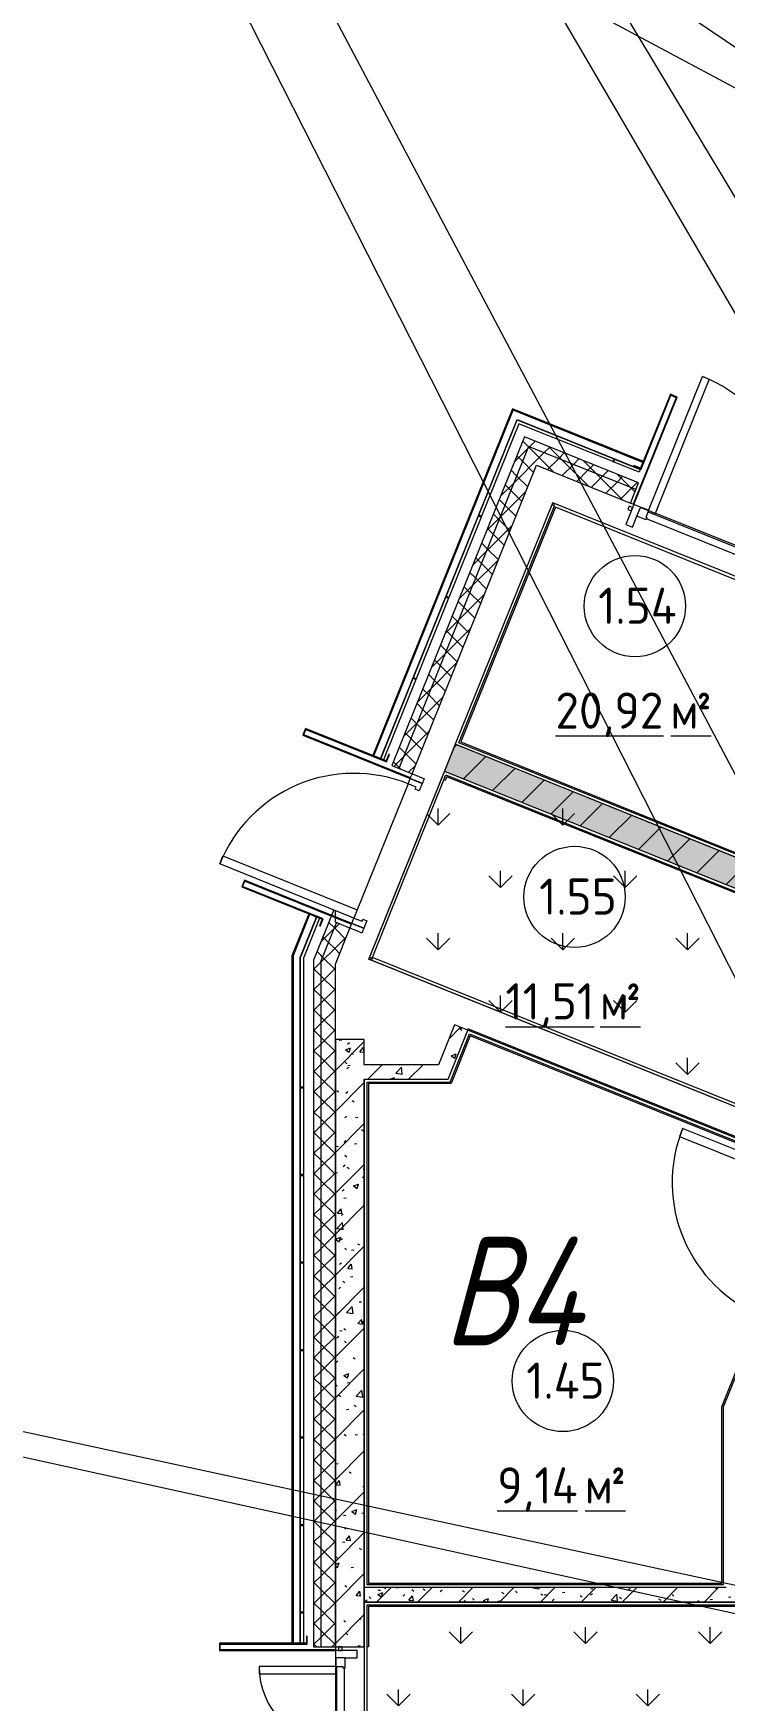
# Model space of a CAD drawing. Header units: millimetres. Extents: x -584918 to 2941280, y 3000189 to 4229862.
# Drawn here: x 165646 to 170422, y 3670909 to 3682435 of the extents above; entities that cross this region are included whole.
import ezdxf

# ---------------------------------------------------------------- set-up
doc = ezdxf.new("R2010")
doc.units = ezdxf.units.MM
doc.linetypes.add('ASVP_Невидимые', pattern=[5, 3, -2])
for name, color, linetype, lineweight in [('Витраж', 7, 'Continuous', 0), ('Двери', 7, 'Continuous', 0), ('Марки помещений', 7, 'Continuous', 0), ('Обобщенные модели', 7, 'Continuous', 0), ('Панели витража', 7, 'Continuous', 0), ('Перекрытие', 7, 'Continuous', 0), ('Стены', 7, 'Continuous', 0), ('Стены внутренние', 7, 'Continuous', 0), ('Стены наружные', 7, 'Continuous', 0), ('Стены несущие', 7, 'Continuous', 0), ('Стены отделка', 7, 'Continuous', 0), ('Стены перегородки', 7, 'Continuous', 0), ('Стены штриховка', 7, 'Continuous', 0), ('экспертиза ДУ', 1, 'Continuous', 0), ('экспертиза ДУ категории', 1, 'Continuous', 0), ('экспертиза ДУ пояснения', 6, 'Continuous', 0), ('экспертиза условные обозначения', 1, 'Continuous', 0)]:
    doc.layers.add(name, color=color, linetype=linetype, lineweight=lineweight)
doc.styles.add('GOST Common_2', font='', dxfattribs={"height": 500})
doc.styles.add('GOST Common_3', font='', dxfattribs={"width": 0.9, "height": 500})
doc.styles.add('mytext', font='isocpeur.ttf', dxfattribs={"width": 0.8, "oblique": 14.999978})
doc.styles.get('GOST Common_2').set_extended_font_data('GOST Common')
doc.styles.get('GOST Common_3').set_extended_font_data('GOST Common')
pattern_1 = [(45, (192051.36, 3643581.32), (-141.4214, 141.4214), [])]
pattern_2 = [(50, (192051.36, 3643581.32), (364.368, -31.8783), [38.1, -419.1]), (355, (192051.36, 3643581.3), (-70.486, 382.1133), [30.48, -335.28]), (100.451, (192081.73, 3643578.66), (293.885, 350.2334), [32.38, -356.18]), (46.184, (192051.36, 3643682.9), (542.1585, -84.086), [57.15, -628.65]), (96.636, (192096.54, 3643675.9), (474.805, 494.8554), [48.57, -534.27]), (351.184, (192051.36, 3643682.9), (474.81, 494.85), [45.72, -502.92]), (21, (192102.16, 3643657.52), (303.2285, -204.5305), [38.1, -419.1]), (326, (192102.16, 3643657.5), (123.604, 368.376), [30.48, -335.28]), (71.451, (192127.43, 3643640.47), (426.834, 163.8427), [32.38, -356.18]), (37.5, (192051.36, 3643581.32), (6.17665, 169.11015), [16.764, -314.452, 16.764, -323.596, -336.55]), (37.5, (192051.36, 3643581.32), (6.17665, 169.11015), [-671.576, 16.764, -319.786]), (7.5, (192051.36, 3643581.32), (133.6389, 200.3615), [16.764, -177.292, 16.764, -306.832, -128.27]), (7.5, (192051.36, 3643581.32), (133.6389, 200.3615), [-517.652, 16.764, -111.506]), (327.5, (191938.08, 3643581.32), (271.1818, -11.45836), [16.764, -110.236, 16.764, -379.476, -525.78]), (327.5, (191938.08, 3643581.32), (271.1818, -11.45836), [-523.24, 16.764, -509.016]), (317.5, (191887.28, 3643581.32), (296.2585, 50.8528), [16.764, -148.336, 16.764, -246.38, -373.38]), (317.5, (191887.28, 3643581.32), (296.2585, 50.8528), [-428.244, 16.764, -356.616])]
pattern_3 = [(45, (192051.36, 3643581.3), (-235.7317, 235.7317), []), (45, (192208.5, 3643581.3), (-235.7317, 235.7317), [])]
pattern_4 = [(45, (192051.36, 3643581.32), (-70.71068, 70.71068), []), (135, (192051.36, 3643581.32), (-70.71068, -70.71068), [])]

# ---------------------------------------------------------------- blocks, each defined once
blk = doc.blocks.new('ASVP_ДверьПротивопожарнаяСтальная_1 полотно - EI30 1000х2000h_полотно_ Г Л _925 в свету_-7527149-АР Этаж 01')
at = {"layer": 'Двери', "lineweight": 18}
for p, q in [((500, 1050), (440, 1050)), ((440, 1050), (440, 50)), ((500, 50), (500, 1050)), ((-500, 50), (-540, 50)), ((-540, 50), (-540, -40)), ((-500, -10), (-500, 50)), ((440, 50), (500, 50)), ((540, 50), (500, 50)), ((500, 50), (500, -10)), ((540, -40), (540, 50)), ((-540, -40), (-485, -40)), ((-485, -10), (-500, -10)), ((-485, -40), (-485, -10)), ((500, -10), (485, -10)), ((485, -10), (485, -40)), ((485, -40), (540, -40))]:
    blk.add_line(p, q, dxfattribs=at)
at = {"layer": 'Двери', "linetype": 'ASVP_Невидимые', "lineweight": 18}
for p, q in [((-540, 50), (-575, 50)), ((-575, 50), (-575, -40)), ((-540, -40), (-540, 50)), ((575, 50), (540, 50)), ((540, 50), (540, -40)), ((575, -40), (575, 50)), ((-575, -40), (-540, -40)), ((540, -40), (575, -40))]:
    blk.add_line(p, q, dxfattribs=at)
at = {"layer": 'Двери'}
blk.add_arc((500, 50), 1000, 90, 180, dxfattribs=at)
blk = doc.blocks.new('ASVP_ОТКОС МЕТАЛЛИЧЕСКИЙ_Двери1 - Откос дверей 2-7923689-АР Этаж 01')
at = {"layer": 'Обобщенные модели'}
for p, q in [((-880, 300), (-880, -500)), ((-875, 300), (-880, 300)), ((-875, -500), (-875, 300)), ((880, 300), (875, 300)), ((875, 300), (875, -500)), ((880, -500), (880, 300)), ((-920, 55), (-975, 55)), ((-975, 55), (-975, 50)), ((-975, 50), (-925, 50)), ((-925, 50), (-925, -500)), ((-920, -495), (-920, 55)), ((975, 55), (920, 55)), ((920, 55), (920, -495)), ((925, -500), (925, 50)), ((925, 50), (975, 50)), ((975, 50), (975, 55)), ((-925, -500), (-875, -500)), ((-875, -495), (-920, -495)), ((-880, -500), (-875, -500)), ((-875, -500), (-875, -495)), ((920, -495), (875, -495)), ((875, -495), (875, -500)), ((875, -500), (880, -500)), ((875, -500), (925, -500))]:
    blk.add_line(p, q, dxfattribs=at)
blk = doc.blocks.new('ASVP_ДверьСтальная_1 с фрамугой - Наружная 1000х2000h_полотно_ Г П _с фрамугой_-7863549-АР Этаж 01')
at = {"layer": 'Двери', "lineweight": 18}
for p, q in [((-500, 1100), (-440, 1100)), ((-500, 100), (-500, 1100)), ((-440, 1100), (-440, 100)), ((-540, 100), (-500, 100)), ((-540, 10), (-540, 100)), ((-484, 10), (-540, 10)), ((-440, 100), (-500, 100)), ((-500, 100), (-500, 40)), ((-500, 40), (-484, 40)), ((-484, 40), (-484, 10)), ((484, 40), (500, 40)), ((484, 10), (484, 40)), ((540, 10), (484, 10)), ((500, 100), (540, 100)), ((500, 40), (500, 100)), ((540, 100), (540, 10))]:
    blk.add_line(p, q, dxfattribs=at)
at = {"layer": 'Двери', "linetype": 'ASVP_Невидимые', "lineweight": 18}
for p, q in [((-575, 100), (-540, 100)), ((-575, 10), (-575, 100)), ((-540, 10), (-575, 10)), ((-540, 100), (-540, 10)), ((540, 100), (575, 100)), ((540, 10), (540, 100)), ((575, 10), (540, 10)), ((575, 100), (575, 10))]:
    blk.add_line(p, q, dxfattribs=at)
at = {"layer": 'Двери'}
blk.add_arc((-500, 100), 1000, 0, 90, dxfattribs=at)
blk = doc.blocks.new('ASVP_ДверьАлюминиеваяВитражная_2 полотна - Остекленная Наружная  Коричневая-7858139-АР Этаж 01')
at = {"layer": 'Двери', "lineweight": 18}
for p, q in [((-825, 32.5), (-825, -32.5)), ((-755, 32.5), (-825, 32.5)), ((-765, -32.5), (-765, 17.5)), ((-765, 17.5), (-755, 17.5)), ((-755, 17.5), (-755, 32.5)), ((755, 32.5), (825, 32.5)), ((755, 17.5), (755, 32.5)), ((765, 17.5), (755, 17.5)), ((765, -32.5), (765, 17.5)), ((825, 32.5), (825, -32.5)), ((-825, -32.5), (-765, -32.5)), ((-715, -32.5), (-765, -32.5)), ((-765, -32.5), (-765, -562.5)), ((-715, -562.5), (-715, -32.5)), ((715, -1032.5), (715, -32.5)), ((715, -32.5), (765, -32.5)), ((765, -32.5), (765, -1032.5)), ((825, -32.5), (765, -32.5)), ((-765, -562.5), (-715, -562.5)), ((765, -1032.5), (715, -1032.5))]:
    blk.add_line(p, q, dxfattribs=at)
at = {"layer": 'Двери'}
for centre, radius, start, end in [((-765, -32.5), 530, 270, 0), ((765, -32.5), 1000, 180, 270)]:
    blk.add_arc(centre, radius, start, end, dxfattribs=at)
blk = doc.blocks.new('Системная панель - Глухая панель_25 мм-7857588-АР Этаж 01')
at = {"layer": 'Панели витража', "lineweight": 18}
for p, q in [((13, 13), (-12, 13)), ((-12, 13), (-12, -12)), ((13, -12), (13, 13)), ((-12, -12), (13, -12))]:
    blk.add_line(p, q, dxfattribs=at)
blk = doc.blocks.new('Прямоугольный импост - Порожек 10х50-7857574-АР Этаж 01')
at = {"layer": 'Витраж'}
for p, q in [((-22158, 35547), (-20739, 34975)), ((-20767, 34933), (-22168, 35497))]:
    blk.add_line(p, q, dxfattribs=at)
blk = doc.blocks.new('Прямоугольный импост - 50х150_RAL 3009-V233-АР Этаж 01')
at = {"layer": 'Витраж'}
h = blk.add_hatch(dxfattribs=at)
h.set_pattern_fill('FP_49', color=256, style=0, pattern_type=2)
h.set_pattern_definition([(158.051, (-33923.8, -24663.5), (-284.821, -706.768), []), (158.051, (-33888.1, -24574.9), (-284.821, -706.768), []), (158.051, (-33852.6, -24486.8), (-284.821, -706.768), []), (158.051, (-33746.05, -24222.44), (-284.821, -706.768), [])])
h.paths.add_polyline_path([(-25, -115), (-24, 35), (25, 35), (25, -115)])
at = {"layer": 'Витраж', "lineweight": 18}
for p, q in [((-25, 35), (25, 35)), ((-25, 33), (-25, 35)), ((25, 35), (25, -115)), ((-25, -115), (-25, -32)), ((25, -115), (-25, -115))]:
    blk.add_line(p, q, dxfattribs=at)
blk = doc.blocks.new('ASVP_ДверьАлюминиеваяВитражная_2 полотна - Остекленная Наружная  Коричневая-7858923-АР Этаж 01')
at = {"layer": 'Двери', "lineweight": 18}
for p, q in [((-765, 1032.5), (-715, 1032.5)), ((-765, 32.5), (-765, 1032.5)), ((-715, 1032.5), (-715, 32.5)), ((765, 562.5), (715, 562.5)), ((715, 562.5), (715, 32.5)), ((765, 32.5), (765, 562.5)), ((-825, 32.5), (-765, 32.5)), ((-825, -32.5), (-825, 32.5)), ((-715, 32.5), (-765, 32.5)), ((-765, 32.5), (-765, -17.5)), ((715, 32.5), (765, 32.5)), ((825, 32.5), (765, 32.5)), ((765, 32.5), (765, -17.5)), ((825, -32.5), (825, 32.5)), ((-755, -32.5), (-825, -32.5)), ((-765, -17.5), (-755, -17.5)), ((-755, -17.5), (-755, -32.5)), ((765, -17.5), (755, -17.5)), ((755, -17.5), (755, -32.5)), ((755, -32.5), (825, -32.5))]:
    blk.add_line(p, q, dxfattribs=at)
at = {"layer": 'Двери'}
for centre, radius, start, end in [((-765, 32.5), 1000, 360, 90), ((765, 32.5), 530, 90, 180)]:
    blk.add_arc(centre, radius, start, end, dxfattribs=at)
blk = doc.blocks.new('Системная панель - Глухая панель_25 мм-V234-АР Этаж 01')
at = {"layer": 'Панели витража'}
h = blk.add_hatch(dxfattribs=at)
h.set_pattern_fill('FP_50', color=256, style=0, pattern_type=2)
h.set_pattern_definition([(45, (-27686.83, -24284.1), (-106.066, 106.066), [])])
h.paths.add_polyline_path([(-13, -13), (13, -13), (13, 13), (-13, 13)])
at = {"layer": 'Панели витража', "lineweight": 18}
for p, q in [((13, 13), (-13, 13)), ((-13, 13), (-13, -13)), ((13, -13), (13, 13)), ((-13, -13), (13, -13))]:
    blk.add_line(p, q, dxfattribs=at)
blk = doc.blocks.new('Прямоугольный импост - Порожек 10х50-7857887-АР Этаж 01')
at = {"layer": 'Витраж'}
for p, q in [((-24309, 26034), (-24309, 27564)), ((-24259, 27554), (-24259, 26044))]:
    blk.add_line(p, q, dxfattribs=at)
blk = doc.blocks.new('Прямоугольный импост - 50х150_RAL 3009-V235-АР Этаж 01')
at = {"layer": 'Витраж', "lineweight": 18}
for p, q in [((-25, 115), (25, 115)), ((-25, 32.5), (-25, 115)), ((25, 115), (25, -35)), ((-25, -35), (-25, -32.5)), ((25, -35), (-25, -35))]:
    blk.add_line(p, q, dxfattribs=at)
blk = doc.blocks.new('Прямоугольный импост - 5х20 мм  _зазор керамогранита цоколя_-7684918-АР Этаж 01')
at = {"layer": 'Витраж'}
for p, q in [((-2.5, -10), (-2.5, 10)), ((-2.5, 10), (2.5, 10)), ((2.5, 10), (2.5, -10)), ((2.5, -10), (-2.5, -10))]:
    blk.add_line(p, q, dxfattribs=at)
blk = doc.blocks.new('ASVP_ОТКОС МЕТАЛЛИЧЕСКИЙ_Двери1 - Откос дверей-7928216-АР Этаж 01')
at = {"layer": 'Обобщенные модели'}
for p, q in [((-540, 500), (-590, 500)), ((-590, 500), (-590, -100)), ((-585, -105), (-585, 495)), ((-585, 495), (-540, 495)), ((-545, 500), (-545, -300)), ((-540, 500), (-545, 500)), ((-540, -300), (-540, 500)), ((-540, 495), (-540, 500)), ((545, 500), (540, 500)), ((540, 500), (540, -300)), ((590, 500), (540, 500)), ((540, 500), (540, 495)), ((540, 495), (585, 495)), ((545, -300), (545, 500)), ((585, 495), (585, -105)), ((590, -100), (590, 500)), ((-590, -100), (-640, -100)), ((-640, -100), (-640, -105)), ((-640, -105), (-585, -105)), ((585, -105), (640, -105)), ((640, -100), (590, -100)), ((640, -105), (640, -100))]:
    blk.add_line(p, q, dxfattribs=at)
blk = doc.blocks.new('ASVP_ОТКОС МЕТАЛЛИЧЕСКИЙ_Двери1 - Откос дверей-7928242-АР Этаж 01')
at = {"layer": 'Обобщенные модели'}
for p, q in [((-875, 500), (-925, 500)), ((-925, 500), (-925, -100)), ((-920, -105), (-920, 495)), ((-920, 495), (-875, 495)), ((-880, 500), (-880, -300)), ((-875, 500), (-880, 500)), ((-875, -300), (-875, 500)), ((-875, 495), (-875, 500)), ((880, 500), (875, 500)), ((875, 500), (875, -300)), ((925, 500), (875, 500)), ((875, 500), (875, 495)), ((875, 495), (920, 495)), ((880, -300), (880, 500)), ((920, 495), (920, -105)), ((925, -100), (925, 500)), ((-925, -100), (-975, -100)), ((-975, -100), (-975, -105)), ((-975, -105), (-920, -105)), ((920, -105), (975, -105)), ((975, -100), (925, -100)), ((975, -105), (975, -100)), ((-880, -300), (-875, -300)), ((875, -300), (880, -300))]:
    blk.add_line(p, q, dxfattribs=at)
blk = doc.blocks.new('ASVP_Марка_Помещение_ДваЗначения - Номер Площадь-685795-АР Этаж 01')
at = {"layer": 'Марки помещений'}
blk.add_circle((0, 0), 3.5, dxfattribs=at)

msp = doc.modelspace()

# ---------------------------------------------------------------- hatches: boundary and pattern name
at = {"layer": 'Стены внутренние'}
h = msp.add_hatch(dxfattribs=at)
h.set_pattern_fill('FP_1', color=256, style=0, pattern_type=2)
h.set_pattern_definition(pattern_1)
h.paths.add_polyline_path([(176369.587, 3674157.452), (176444.342, 3674342.955), (168560.431, 3677520.054), (168485.676, 3677334.55), (176185.942, 3674231.458)])
h = msp.add_hatch(dxfattribs=at)
h.set_pattern_fill('FP_2', color=256, style=0, pattern_type=2)
h.set_pattern_definition(pattern_2)
h.paths.add_polyline_path([(176369.587, 3674157.452), (176444.342, 3674342.955), (168560.431, 3677520.054), (168485.676, 3677334.55), (176185.942, 3674231.458)])
h = msp.add_hatch(dxfattribs=at)
h.set_pattern_fill('FP_1', color=256, style=0, pattern_type=2)
h.set_pattern_definition(pattern_1)
h.paths.add_polyline_path([(167932.26, 3671280.649), (167932.26, 3675480.649), (167732.26, 3675480.649), (167732.26, 3671280.649), (167787.28, 3671280.649)])
h = msp.add_hatch(dxfattribs=at)
h.set_pattern_fill('FP_2', color=256, style=0, pattern_type=2)
h.set_pattern_definition(pattern_2)
h.paths.add_polyline_path([(167932.26, 3671280.649), (167932.26, 3675480.649), (167732.26, 3675480.649), (167732.26, 3671280.649), (167787.28, 3671280.649)])
h = msp.add_hatch(dxfattribs=at)
h.set_pattern_fill('FP_1', color=256, style=0, pattern_type=2)
h.set_pattern_definition(pattern_1)
h.paths.add_polyline_path([(168444.324, 3675205.649), (168511.84, 3675205.649), (168648.2, 3675544.023), (168555.448, 3675581.401), (168404.025, 3675205.649)])
h = msp.add_hatch(dxfattribs=at)
h.set_pattern_fill('FP_2', color=256, style=0, pattern_type=2)
h.set_pattern_definition(pattern_2)
h.paths.add_polyline_path([(168444.324, 3675205.649), (168511.84, 3675205.649), (168648.2, 3675544.023), (168555.448, 3675581.401), (168404.025, 3675205.649)])
h = msp.add_hatch(dxfattribs=at)
h.set_pattern_fill('FP_1', color=256, style=0, pattern_type=2)
h.set_pattern_definition(pattern_1)
h.paths.add_polyline_path([(167952.26, 3675205.649), (168404.025, 3675205.649), (168444.324, 3675305.649), (167932.26, 3675305.649), (167932.26, 3675205.649)])
h = msp.add_hatch(dxfattribs=at)
h.set_pattern_fill('FP_2', color=256, style=0, pattern_type=2)
h.set_pattern_definition(pattern_2)
h.paths.add_polyline_path([(167952.26, 3675205.649), (168404.025, 3675205.649), (168444.324, 3675305.649), (167932.26, 3675305.649), (167932.26, 3675205.649)])
h = msp.add_hatch(dxfattribs=at)
h.set_pattern_fill('FP_1', color=256, style=0, pattern_type=2)
h.set_pattern_definition(pattern_1)
h.paths.add_polyline_path([(168720.465, 3671590.649), (170532.26, 3671590.649), (170532.26, 3671690.649), (167932.26, 3671690.649), (167932.26, 3671590.649), (168508.063, 3671590.649)])
h = msp.add_hatch(dxfattribs=at)
h.set_pattern_fill('FP_2', color=256, style=0, pattern_type=2)
h.set_pattern_definition(pattern_2)
h.paths.add_polyline_path([(168720.465, 3671590.649), (170532.26, 3671590.649), (170532.26, 3671690.649), (167932.26, 3671690.649), (167932.26, 3671590.649), (168508.063, 3671590.649)])
at = {"layer": 'Стены наружные'}
h = msp.add_hatch(dxfattribs=at)
h.set_pattern_fill('FP_6', color=256, style=0, pattern_type=2)
h.set_pattern_definition(pattern_3)
h.paths.add_polyline_path([(167997.566, 3677439.609), (168960.787, 3679829.825), (168953.367, 3679832.815), (167990.146, 3677442.599)])
h = msp.add_hatch(dxfattribs=at)
h.set_pattern_fill('FP_6', color=256, style=0, pattern_type=2)
h.set_pattern_definition(pattern_3)
h.paths.add_polyline_path([(169857.687, 3679468.388), (169860.677, 3679475.808), (168956.357, 3679840.235), (168953.367, 3679832.815), (169839.274, 3679475.808)])
h = msp.add_hatch(dxfattribs=at)
h.set_pattern_fill('FP_57', color=256, style=0, pattern_type=2)
h.set_pattern_definition(pattern_4)
h.paths.add_polyline_path([(167632.26, 3676019.432), (167740.2, 3676287.284), (167732.26, 3676290.484), (167732.26, 3676322.828), (167705.037, 3676333.799), (167632.26, 3676153.202), (167632.26, 3676029.128)])
h.paths.add_polyline_path([(167732.26, 3676328.219), (167732.26, 3676371.345), (167721.857, 3676375.537), (167706.906, 3676338.436)])
h.paths.add_polyline_path([(168170.043, 3677353.931), (169085.795, 3679626.352), (169039.419, 3679645.041), (168123.667, 3677372.62)])
h = msp.add_hatch(dxfattribs=at)
h.set_pattern_fill('FP_57', color=256, style=0, pattern_type=2)
h.set_pattern_definition(pattern_4)
h.paths.add_polyline_path([(179826.325, 3675244.171), (179845.014, 3675290.547), (178917.495, 3675664.324), (178898.806, 3675617.948), (179803.996, 3675253.17)])
h.paths.add_polyline_path([(177785.784, 3676066.479), (177804.472, 3676112.855), (175810.307, 3676916.474), (175791.618, 3676870.098), (177748.406, 3676081.542)])
h.paths.add_polyline_path([(173519.197, 3677785.85), (173537.885, 3677832.226), (171497.344, 3678654.534), (171478.655, 3678608.158), (173481.819, 3677800.913)])
h.paths.add_polyline_path([(169809.121, 3679280.955), (169827.81, 3679327.331), (169085.795, 3679626.352), (169067.106, 3679579.976), (169790.294, 3679288.542)])
h = msp.add_hatch(dxfattribs=at)
h.set_pattern_fill('FP_57', color=256, style=0, pattern_type=2)
h.set_pattern_definition(pattern_4)
h.paths.add_polyline_path([(167732.26, 3676000.041), (167832.952, 3676249.907), (167740.2, 3676287.284), (167732.26, 3676267.58), (167732.26, 3676019.432)])
h.paths.add_polyline_path([(168262.795, 3677316.553), (169159.858, 3679542.599), (169067.106, 3679579.976), (168170.043, 3677353.931), (168249.713, 3677321.825)])
h = msp.add_hatch(dxfattribs=at)
h.set_pattern_fill('FP_57', color=256, style=0, pattern_type=2)
h.set_pattern_definition(pattern_4)
h.paths.add_polyline_path([(179881.699, 3675114.042), (179918.68, 3675206.954), (178898.806, 3675617.948), (178861.429, 3675525.196), (179722.997, 3675177.997)])
h.paths.add_polyline_path([(177748.406, 3675973.727), (177785.784, 3676066.479), (175791.618, 3676870.098), (175754.24, 3676777.346), (177725.979, 3675982.765)])
h.paths.add_polyline_path([(173481.819, 3677693.098), (173519.197, 3677785.85), (171478.655, 3678608.158), (171441.277, 3678515.406), (173407.064, 3677723.224)])
h.paths.add_polyline_path([(169771.743, 3679188.203), (169809.121, 3679280.955), (169159.858, 3679542.599), (169122.48, 3679449.847), (169768.308, 3679189.588)])
h = msp.add_hatch(dxfattribs=at)
h.set_pattern_fill('FP_57', color=256, style=0, pattern_type=2)
h.set_pattern_definition(pattern_4)
h.paths.add_polyline_path([(167717.039, 3656230.649), (167732.26, 3656230.649), (167732.26, 3669480.649), (167632.26, 3669480.649), (167632.26, 3656230.649)])
h.paths.add_polyline_path([(167632.26, 3671280.649), (167732.26, 3671280.649), (167732.26, 3676267.58), (167632.26, 3676019.432), (167632.26, 3672088.135)])
h = msp.add_hatch(dxfattribs=at)
h.set_pattern_fill('FP_6', color=256, style=0, pattern_type=2)
h.set_pattern_definition(pattern_3)
h.paths.add_polyline_path([(167440.26, 3675505.649), (167440.26, 3676078.067), (167432.26, 3676056.664), (167432.26, 3675505.649)])
h = msp.add_hatch(dxfattribs=at)
h.set_pattern_fill('FP_57', color=256, style=0, pattern_type=2)
h.set_pattern_definition(pattern_4)
h.paths.add_polyline_path([(167582.26, 3656180.649), (167632.26, 3656180.649), (167632.26, 3669480.649), (167582.26, 3669480.649), (167582.26, 3656186.613)])
h.paths.add_polyline_path([(167582.26, 3671280.649), (167632.26, 3671280.649), (167632.26, 3676153.202), (167582.26, 3676029.128), (167582.26, 3672088.135)])
h = msp.add_hatch(dxfattribs=at)
h.set_pattern_fill('FP_6', color=256, style=0, pattern_type=2)
h.set_pattern_definition(pattern_3)
h.paths.add_polyline_path([(167432.26, 3671305.649), (167440.26, 3671305.649), (167440.26, 3675505.649), (167432.26, 3675505.649), (167432.26, 3672088.135)])
at = {"layer": 'экспертиза условные обозначения'}
h = msp.add_hatch(dxfattribs=at)
h.set_pattern_fill('GRASS', color=4, scale=24)
h.set_pattern_definition([(90, (131802.37, 3455831.77), (-431.0523, 431.0523), [114.3, -747.8046]), (45, (131802.4, 3455831.8), (-431.0523, 431.0523), [114.3, -495.3]), (135, (131802.4, 3455831.8), (-431.0523, -431.0523), [114.3, -495.3])])
h.paths.add_polyline_path([(168562.531, 3677520.054), (176446.442, 3674342.955), (175848.4, 3672858.925), (167964.489, 3676036.023)])
h.paths.add_polyline_path([(181433.586, 3678424.731), (183288.624, 3677677.178), (183269.935, 3677630.802), (183826.446, 3677406.536), (182480.852, 3674067.468), (180050.614, 3674992.911)])
h = msp.add_hatch(dxfattribs=at)
h.set_pattern_fill('GRASS', color=4, scale=24)
h.set_pattern_definition([(90, (147907.9, 3548884.25), (-431.0523, 431.0523), [114.3, -747.8046]), (45, (147907.9, 3548884.25), (-431.0523, 431.0523), [114.3, -495.3]), (135, (147907.9, 3548884.25), (-431.0523, -431.0523), [114.3, -495.3])])
h.paths.add_polyline_path([(167934.359, 3671590.649), (172284.359, 3671590.649), (172284.359, 3669130.649), (167934.359, 3669130.649)])

# ---------------------------------------------------------------- linework, layer by layer
at = {"layer": 'Перекрытие'}
for p, q in [((169233.229, 3679189.588), (169227.622, 3679175.675)), ((169247.141, 3679183.981), (169233.229, 3679189.588)), ((169790.294, 3679180.728), (169771.743, 3679188.203)), ((169896.958, 3679137.744), (169841.307, 3679160.17)), ((171269.686, 3678584.555), (169943.334, 3679119.055)), ((168234.762, 3677246.989), (167883.412, 3676375.122)), ((167967.996, 3676049.936), (167962.389, 3676036.023)), ((167962.389, 3676036.023), (167980.94, 3676028.548)), ((168648.2, 3675553.396), (168644.95, 3675545.333)), ((171087.574, 3674570.364), (168648.2, 3675553.396)), ((167732.26, 3671280.649), (167732.26, 3671260.649)), ((167732.26, 3671205.649), (167732.26, 3671145.649)), ((167732.26, 3671095.649), (167732.26, 3669665.649))]:
    msp.add_line(p, q, dxfattribs=at)
at = {"layer": 'Стены'}
for p, q in [((168724.201, 3679103.619), (168989.582, 3679762.158)), ((169000.657, 3679736.132), (168742.751, 3679096.144)), ((168989.582, 3679762.158), (169657.396, 3679493.039)), ((169649.92, 3679474.488), (169000.657, 3679736.132)), ((169657.396, 3679493.039), (169649.92, 3679474.488)), ((169662.033, 3679491.17), (169654.558, 3679472.619)), ((169830.775, 3679401.606), (169654.558, 3679472.619)), ((169662.033, 3679491.17), (169838.251, 3679420.157)), ((169838.251, 3679420.157), (169830.775, 3679401.606)), ((168498.066, 3678542.47), (168722.332, 3679098.982)), ((168740.882, 3679091.506), (168516.617, 3678534.995)), ((168722.332, 3679098.982), (168740.882, 3679091.506)), ((168724.201, 3679103.619), (168742.751, 3679096.144)), ((168271.931, 3677981.321), (168496.197, 3678537.833)), ((168514.748, 3678530.357), (168290.482, 3677973.846)), ((168496.197, 3678537.833), (168514.748, 3678530.357)), ((168498.066, 3678542.47), (168516.617, 3678534.995)), ((168045.797, 3677420.172), (168270.063, 3677976.684)), ((168288.613, 3677969.208), (168064.347, 3677412.697)), ((168270.063, 3677976.684), (168288.613, 3677969.208)), ((168271.931, 3677981.321), (168290.482, 3677973.846)), ((167492.26, 3676046.581), (167604.741, 3676325.7)), ((167623.291, 3676318.225), (167512.26, 3676042.702)), ((167492.26, 3675150.348), (167492.26, 3676046.581)), ((167512.26, 3676042.702), (167512.26, 3675150.348)), ((167512.26, 3675150.348), (167492.26, 3675150.348)), ((167492.26, 3674545.348), (167492.26, 3675145.348)), ((167512.26, 3675145.348), (167492.26, 3675145.348)), ((167512.26, 3675145.348), (167512.26, 3674545.348)), ((167512.26, 3674545.348), (167492.26, 3674545.348)), ((167492.26, 3673940.348), (167492.26, 3674540.348)), ((167512.26, 3674540.348), (167492.26, 3674540.348)), ((167512.26, 3674540.348), (167512.26, 3673940.348)), ((167512.26, 3673940.348), (167492.26, 3673940.348)), ((167492.26, 3673335.348), (167492.26, 3673935.348)), ((167512.26, 3673935.348), (167492.26, 3673935.348)), ((167512.26, 3673935.348), (167512.26, 3673335.348)), ((167512.26, 3673335.348), (167492.26, 3673335.348)), ((167492.26, 3672730.348), (167492.26, 3673330.348)), ((167512.26, 3673330.348), (167492.26, 3673330.348)), ((167512.26, 3673330.348), (167512.26, 3672730.348)), ((167512.26, 3672730.348), (167492.26, 3672730.348)), ((167492.26, 3672125.348), (167492.26, 3672725.348)), ((167512.26, 3672725.348), (167492.26, 3672725.348)), ((167512.26, 3672725.348), (167512.26, 3672125.348)), ((167512.26, 3672125.348), (167492.26, 3672125.348)), ((167492.26, 3671520.348), (167492.26, 3672120.348)), ((167512.26, 3672120.348), (167492.26, 3672120.348)), ((167512.26, 3672120.348), (167512.26, 3671520.348)), ((167512.26, 3671520.348), (167492.26, 3671520.348)), ((167492.26, 3671305.649), (167492.26, 3671515.348)), ((167512.26, 3671515.348), (167492.26, 3671515.348)), ((167512.26, 3671515.348), (167512.26, 3671305.649))]:
    msp.add_line(p, q, dxfattribs=at)
at = {"layer": 'Стены внутренние'}
for p, q in [((169253.579, 3679159.824), (168599.47, 3677536.666)), ((168599.47, 3677536.666), (171140.872, 3676512.519)), ((168491.741, 3677269.339), (168482.466, 3677273.076)), ((168502.288, 3677295.511), (168491.741, 3677269.339)), ((171294.12, 3676170.444), (168502.288, 3677295.511)), ((167977.271, 3676046.198), (167975.402, 3676041.561)), ((167984.678, 3676037.823), (167975.402, 3676041.561)), ((168664.812, 3675504.984), (168532.095, 3675175.649)), ((171048.535, 3674544.379), (168664.812, 3675504.984)), ((167962.26, 3675175.649), (167962.26, 3671720.649)), ((168532.095, 3675175.649), (167962.26, 3675175.649)), ((170402.26, 3672940.658), (170642.988, 3673538.021)), ((170402.26, 3671720.649), (170402.26, 3672940.658)), ((167962.26, 3671720.649), (170402.26, 3671720.649)), ((167962.26, 3671560.649), (167962.26, 3671280.649)), ((170726.447, 3671560.649), (167962.26, 3671560.649)), ((167962.26, 3671280.649), (167952.26, 3671280.649))]:
    msp.add_line(p, q, dxfattribs=at)
at = {"layer": 'Стены несущие'}
for p, q in [((168560.431, 3677520.054), (168485.676, 3677334.55)), ((176444.342, 3674342.955), (168560.431, 3677520.054)), ((168485.676, 3677334.55), (176369.587, 3674157.452)), ((167932.26, 3675480.649), (167732.26, 3675480.649)), ((167732.26, 3675480.649), (167732.26, 3671280.649)), ((167732.26, 3671280.649), (167732.26, 3675480.649)), ((167932.26, 3675305.649), (167932.26, 3675480.649)), ((168555.448, 3675581.401), (168444.324, 3675305.649)), ((168511.84, 3675205.649), (168648.2, 3675544.023)), ((168648.2, 3675544.023), (168555.448, 3675581.401)), ((168444.324, 3675305.649), (167932.26, 3675305.649)), ((167932.26, 3675205.649), (168511.84, 3675205.649)), ((167932.26, 3671280.649), (167932.26, 3675205.649)), ((170432.26, 3671690.649), (167932.26, 3671690.649)), ((167932.26, 3671690.649), (167932.26, 3671590.649)), ((170676.447, 3671590.649), (167932.26, 3671590.649)), ((167732.26, 3671280.649), (167932.26, 3671280.649))]:
    msp.add_line(p, q, dxfattribs=at)
at = {"layer": 'Стены отделка'}
for p, q in [((168956.357, 3679840.235), (167990.146, 3677442.599)), ((168043.942, 3677420.92), (168988.474, 3679764.76)), ((169860.677, 3679475.808), (168956.357, 3679840.235)), ((168988.474, 3679764.76), (169838.998, 3679422.012)), ((169838.998, 3679422.012), (169860.677, 3679475.808)), ((169227.622, 3679175.675), (168560.431, 3677520.054)), ((168586.457, 3677531.129), (169246.172, 3679168.199)), ((169246.172, 3679168.199), (169227.622, 3679175.675)), ((169247.141, 3679183.981), (169239.666, 3679165.431)), ((169239.666, 3679165.431), (171888.298, 3678098.072)), ((174306.757, 3677145.031), (169247.141, 3679183.981)), ((167990.146, 3677442.599), (168043.942, 3677420.92)), ((168560.431, 3677520.054), (168560.431, 3677520.054)), ((174233.799, 3675255.334), (168586.457, 3677531.129)), ((168485.676, 3677334.55), (167967.996, 3676049.936)), ((168485.676, 3677334.55), (168485.676, 3677334.55)), ((167986.546, 3676042.461), (168496.751, 3677308.524)), ((168496.751, 3677308.524), (176343.561, 3674146.377)), ((167549.09, 3676348.127), (167432.26, 3676058.215)), ((167490.26, 3676046.968), (167602.886, 3676326.448)), ((167602.886, 3676326.448), (167549.09, 3676348.127)), ((167432.26, 3676058.215), (167432.26, 3671305.649)), ((167490.26, 3671305.649), (167490.26, 3676046.968)), ((167967.996, 3676049.936), (167986.546, 3676042.461)), ((167988.415, 3676047.098), (167980.94, 3676028.548)), ((175835.225, 3672884.951), (167988.415, 3676047.098)), ((167980.94, 3676028.548), (175846.3, 3672858.925)), ((168525.343, 3675185.649), (168659.274, 3675517.997)), ((171069.024, 3674568.467), (168648.2, 3675544.023)), ((168659.274, 3675517.997), (171061.548, 3674549.917)), ((167932.26, 3675205.649), (167932.26, 3671690.649)), ((167932.26, 3675205.649), (167932.26, 3675205.649)), ((167952.26, 3671710.649), (167952.26, 3675185.649)), ((167952.26, 3675185.649), (168525.343, 3675185.649)), ((170639.181, 3673501.82), (170412.26, 3672938.719)), ((170412.26, 3672938.719), (170412.26, 3671710.649)), ((167932.26, 3671690.649), (167932.26, 3671690.649)), ((170412.26, 3671710.649), (167952.26, 3671710.649)), ((167932.26, 3671590.649), (167932.26, 3669130.649)), ((167952.26, 3669150.649), (167952.26, 3671570.649)), ((167952.26, 3671570.649), (170676.447, 3671570.649)), ((167432.26, 3671305.649), (167490.26, 3671305.649))]:
    msp.add_line(p, q, dxfattribs=at)
at = {"layer": 'Стены перегородки'}
for p, q in [((169039.419, 3679645.041), (168123.667, 3677372.62)), ((169827.81, 3679327.331), (169039.419, 3679645.041)), ((168262.795, 3677316.553), (169122.48, 3679449.847)), ((169122.48, 3679449.847), (169771.743, 3679188.203)), ((169771.743, 3679188.203), (169827.81, 3679327.331)), ((168123.667, 3677372.62), (168262.795, 3677316.553)), ((167721.857, 3676375.537), (167582.26, 3676029.128)), ((167732.26, 3676290.484), (167732.26, 3676371.345)), ((167832.952, 3676249.907), (167732.26, 3676290.484)), ((167732.26, 3676000.041), (167832.952, 3676249.907)), ((167582.26, 3676029.128), (167582.26, 3671280.649)), ((167732.26, 3675480.649), (167732.26, 3676000.041)), ((167582.26, 3671280.649), (167732.26, 3671280.649))]:
    msp.add_line(p, q, dxfattribs=at)
at = {"layer": 'Стены штриховка'}
for p, q in [((167997.566, 3677439.609), (168960.787, 3679829.825)), ((169857.687, 3679468.388), (168960.787, 3679829.825)), ((169067.106, 3679579.976), (168170.043, 3677353.931)), ((169809.121, 3679280.955), (169067.106, 3679579.976)), ((167440.26, 3676056.664), (167556.51, 3676345.136)), ((167632.26, 3676019.432), (167740.2, 3676287.284)), ((167440.26, 3676056.664), (167440.26, 3671305.649)), ((167632.26, 3676019.432), (167632.26, 3671280.649))]:
    msp.add_line(p, q, dxfattribs=at)
at = {"layer": 'экспертиза ДУ'}
for points in [[(123417.279, 3714058.128), (203228.719, 3660286.242)], [(183315.141, 3668688.902), (123227.279, 3681908.128)], [(123227.279, 3681908.128), (184263.031, 3668737.188)]]:
    msp.add_lwpolyline(points, dxfattribs=at)
at = {"layer": 'экспертиза ДУ пояснения', "elevation": 0}
for points in [[(152813.643, 3710722.104), (177580.647, 3661952.7)], [(178568.883, 3662056.765), (152813.643, 3710722.104)], [(152813.643, 3710722.104), (184197.126, 3657070.823)]]:
    msp.add_lwpolyline(points, dxfattribs=at)
at = {"layer": 'экспертиза ДУ пояснения'}
for points in [[(185031.26, 3657113.588), (152813.643, 3710722.104)], [(134518.895, 3701289.819), (188059.209, 3672669.268)]]:
    msp.add_lwpolyline(points, dxfattribs=at)
at = {"layer": 'экспертиза условные обозначения', "color": 4}
for points in [[(168562.531, 3677520.054), (176446.442, 3674342.955), (175848.4, 3672858.925), (167964.489, 3676036.023), (168562.531, 3677520.054)], [(167934.359, 3671590.649), (172284.359, 3671590.649), (172284.359, 3669130.649), (167934.359, 3669130.649), (167934.359, 3671590.649)]]:
    msp.add_lwpolyline(points, dxfattribs=at)

# ---------------------------------------------------------------- block references
at = {"layer": 'Витраж', "extrusion": (0, 0, -1)}
for name, p, rotation in [('Прямоугольный импост - 5х20 мм  _зазор керамогранита цоколя_-7684918-АР Этаж 01', (-169655.977, 3679482.829), 201.9486990835424), ('Прямоугольный импост - 50х150_RAL 3009-V233-АР Этаж 01', (-169805.037, 3679137.051), 21.9486990835427), ('Прямоугольный импост - 5х20 мм  _зазор керамогранита цоколя_-7684918-АР Этаж 01', (-168732.542, 3679097.563), 111.9486990835424), ('Прямоугольный импост - 5х20 мм  _зазор керамогранита цоколя_-7684918-АР Этаж 01', (-168506.407, 3678536.414), 111.9486990835424), ('Прямоугольный импост - 5х20 мм  _зазор керамогранита цоколя_-7684918-АР Этаж 01', (-168280.272, 3677975.265), 111.9486990835424), ('Прямоугольный импост - 5х20 мм  _зазор керамогранита цоколя_-7684918-АР Этаж 01', (-167502.26, 3675147.848), 270.0000000000002), ('Прямоугольный импост - 5х20 мм  _зазор керамогранита цоколя_-7684918-АР Этаж 01', (-167502.26, 3674542.848), 270.0000000000002), ('Прямоугольный импост - 5х20 мм  _зазор керамогранита цоколя_-7684918-АР Этаж 01', (-167502.26, 3673937.848), 270.0000000000002), ('Прямоугольный импост - 5х20 мм  _зазор керамогранита цоколя_-7684918-АР Этаж 01', (-167502.26, 3673332.848), 270.0000000000002), ('Прямоугольный импост - 5х20 мм  _зазор керамогранита цоколя_-7684918-АР Этаж 01', (-167502.26, 3672727.848), 270.0000000000002), ('Прямоугольный импост - 5х20 мм  _зазор керамогранита цоколя_-7684918-АР Этаж 01', (-167502.26, 3672122.848), 270.0000000000002), ('Прямоугольный импост - 5х20 мм  _зазор керамогранита цоколя_-7684918-АР Этаж 01', (-167502.26, 3671517.848), 270.0000000000002), ('Прямоугольный импост - 50х150_RAL 3009-V235-АР Этаж 01', (-167767.26, 3671230.649), 90.00000000005059)]:
    msp.add_blockref(name, p, dxfattribs=dict(at, rotation=rotation))
at = {"layer": 'Витраж'}
for name in ['Прямоугольный импост - Порожек 10х50-7857574-АР Этаж 01', 'Прямоугольный импост - Порожек 10х50-7857887-АР Этаж 01']:
    msp.add_blockref(name, (192051.361, 3643581.316), dxfattribs=at)
at = {"layer": 'Двери'}
for name, p, rotation in [('ASVP_ДверьАлюминиеваяВитражная_2 полотна - Остекленная Наружная  Коричневая-7858139-АР Этаж 01', (170593.428, 3678819.342), 158.0513009164573), ('ASVP_ДверьСтальная_1 с фрамугой - Наружная 1000х2000h_полотно_ Г П _с фрамугой_-7863549-АР Этаж 01', (168140.625, 3676745.852), 68.05130091645742), ('ASVP_ДверьПротивопожарнаяСтальная_1 полотно - EI30 1000х2000h_полотно_ Г Л _925 в свету_-7527149-АР Этаж 01', (170919.029, 3674008.979), 68.05130091645756), ('ASVP_ДверьАлюминиеваяВитражная_2 полотна - Остекленная Наружная  Коричневая-7858923-АР Этаж 01', (167767.26, 3670380.649), 89.99999999994941)]:
    msp.add_blockref(name, p, dxfattribs=dict(at, rotation=rotation))
at = {"layer": 'Марки помещений', "xscale": 99.99999999999993, "yscale": 99.99999999999993, "zscale": 99.99999999999993}
for p in [(169802.167, 3678475.329), (169385.375, 3676464.982), (169304.889, 3673119.06)]:
    msp.add_blockref('ASVP_Марка_Помещение_ДваЗначения - Номер Площадь-685795-АР Этаж 01', p, dxfattribs=at)
at = {"layer": 'Обобщенные модели'}
for name, p, rotation in [('ASVP_ОТКОС МЕТАЛЛИЧЕСКИЙ_Двери1 - Откос дверей 2-7923689-АР Этаж 01', (170718.643, 3679130.06), 158.051300916457), ('ASVP_ОТКОС МЕТАЛЛИЧЕСКИЙ_Двери1 - Откос дверей-7928216-АР Этаж 01', (167769.618, 3676895.363), 68.0513009164553), ('ASVP_ОТКОС МЕТАЛЛИЧЕСКИЙ_Двери1 - Откос дверей-7928242-АР Этаж 01', (167432.26, 3670380.649), 89.9999999999496)]:
    msp.add_blockref(name, p, dxfattribs=dict(at, rotation=rotation))
at = {"layer": 'Панели витража'}
for name, p, rotation in [('Системная панель - Глухая панель_25 мм-7857588-АР Этаж 01', (169770.255, 3679151.068), 158.0513009164573), ('Системная панель - Глухая панель_25 мм-V234-АР Этаж 01', (167767.26, 3671268.149), 89.99999999994941)]:
    msp.add_blockref(name, p, dxfattribs=dict(at, rotation=rotation))

# ---------------------------------------------------------------- texts
at = {"layer": 'Марки помещений', "char_height": 250, "attachment_point": 1}
for s, insert, width, style in [('1.54', (169548.36, 3678603.054), 627.72131, 'GOST Common_2'), ('\\L20,92 ', (169252.724, 3677878.523), 966.83512, 'GOST Common_2'), ('\\L\\fGOST Common|b0|i0|c204|p34|;\\W.9;\\Lм', (170050.442, 3677878.523), 216.45562, 'GOST Common_2'), ('\\L\\fGOST Common|b0|i0|c238|p34|;\\W.9;\\L²', (170229.036, 3677878.523), 165.94931, 'GOST Common_3'), ('1.55', (169140.568, 3676592.707), 606.07575, 'GOST Common_2'), ('\\L11,51 ', (168907.481, 3675868.176), 793.67062, 'GOST Common_2'), ('\\L\\fGOST Common|b0|i0|c238|p34|;\\W.9;\\L²', (169740.919, 3675868.176), 165.94931, 'GOST Common_3'), ('\\L\\fGOST Common|b0|i0|c204|p34|;\\W.9;\\Lм', (169562.325, 3675868.176), 216.45562, 'GOST Common_2'), ('1.45', (169051.081, 3673246.785), 627.72131, 'GOST Common_2'), ('\\L9,14 ', (168850.845, 3672522.254), 735.94912, 'GOST Common_2'), ('\\L\\fGOST Common|b0|i0|c238|p34|;\\W.9;\\L²', (169636.658, 3672522.254), 165.94931, 'GOST Common_3'), ('\\L\\fGOST Common|b0|i0|c204|p34|;\\W.9;\\Lм', (169458.064, 3672522.254), 216.45562, 'GOST Common_2')]:
    msp.add_mtext(s, dxfattribs=dict(at, insert=insert, width=width, style=style))
at = {"layer": 'экспертиза ДУ категории', "lineweight": 50, "insert": (168475.395, 3674115.652), "char_height": 750, "attachment_point": 1, "style": 'mytext'}
msp.add_mtext_dynamic_manual_height_columns('В4', width=2459.42723, gutter_width=17359.771, heights=[0], dxfattribs=at)

doc.saveas('drawing.dxf')
